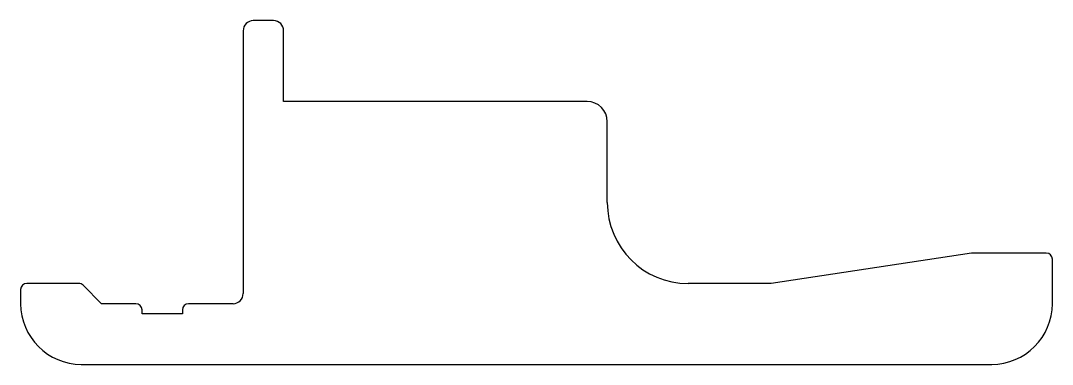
# Model space of a CAD drawing. Extents: x 648 to 699, y 530.7 to 547.7.
import ezdxf

# ---------------------------------------------------------------- set-up
doc = ezdxf.new("R2010")
doc.units = 0
doc.layers.get('0').update_dxf_attribs({"linetype": 'CONTINUOUS'})

msp = doc.modelspace()

# ---------------------------------------------------------------- linework, layer by layer
for p, q in [((660.54, 547.683), (659.54, 547.683)), ((659.04, 547.183), (659.04, 534.183)), ((661.04, 543.683), (661.04, 547.183)), ((676.04, 543.683), (661.04, 543.683)), ((677.04, 538.683), (677.04, 542.683)), ((695.04, 536.183), (685.147, 534.683)), ((698.74, 536.183), (695.04, 536.183)), ((699.04, 533.683), (699.04, 535.883)), ((650.915, 534.683), (648.34, 534.683)), ((652.04, 533.683), (651.127, 534.595)), ((685.147, 534.683), (681.04, 534.683)), ((648.04, 534.383), (648.04, 533.683)), ((653.74, 533.683), (652.04, 533.683)), ((658.54, 533.683), (656.34, 533.683)), ((654.04, 533.183), (654.04, 533.383)), ((656.04, 533.183), (654.04, 533.183)), ((656.04, 533.383), (656.04, 533.183)), ((651.04, 530.683), (696.04, 530.683))]:
    msp.add_line(p, q)
for centre, radius, start, end in [((659.54, 547.183), 0.5, 90, 180), ((660.54, 547.183), 0.5, 0, 90), ((676.04, 542.683), 1, 0, 90), ((681.04, 538.683), 4, 180, 270), ((698.74, 535.883), 0.3, 0, 90), ((648.34, 534.383), 0.3, 90, 180), ((650.915, 534.383), 0.3, 45, 90), ((658.54, 534.183), 0.5, 270, 0), ((651.04, 533.683), 3, 180, 270), ((653.74, 533.383), 0.3, 0, 90), ((656.34, 533.383), 0.3, 90, 180), ((696.04, 533.683), 3, 270, 0)]:
    msp.add_arc(centre, radius, start, end)

doc.saveas('drawing.dxf')
